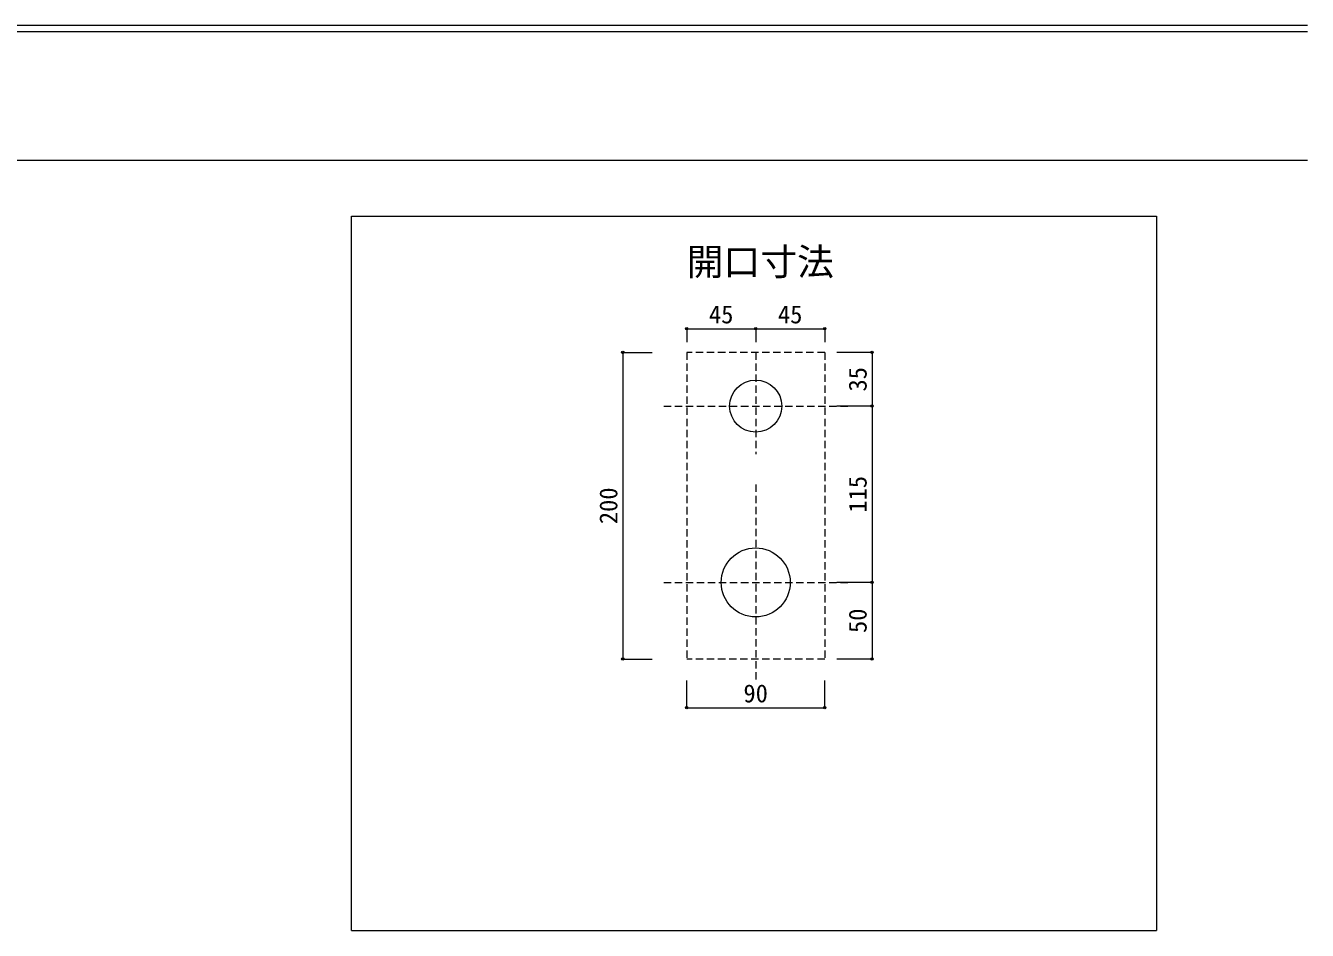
# Model space of a CAD drawing. Units: millimetres, scale not verified. Extents: x -802 to 810, y -550 to 540.
# Drawn here: x -34 to 802, y -78 to 512 of the extents above; entities that cross this region are included whole.
import ezdxf
from ezdxf.enums import TextEntityAlignment as Align

# ---------------------------------------------------------------- set-up
doc = ezdxf.new("R2010")
doc.units = ezdxf.units.MM
doc.header["$LTSCALE"] = 4
doc.header["$PDMODE"] = 32
doc.header["$PDSIZE"] = 1.6
doc.linetypes.add('DASHED1', pattern=[1.8, 1.2, -0.6])
doc.layers.add('F-0', color=7, linetype='Continuous', lineweight=15)
doc.styles.add('ＭＳ ゴシック', font='')
doc.styles.get('ＭＳ ゴシック').set_extended_font_data('MS Gothic')

msp = doc.modelspace()

# ---------------------------------------------------------------- linework, layer by layer
at = {"layer": 'F-0'}
for p, q in [((801.627, 512.029), (-801.669, 512.029)), ((801.627, 508.029), (-801.669, 508.029)), ((801.627, 424.029), (-801.669, 424.029)), ((396.849, 314.316), (441.849, 314.316)), ((396.849, 314.316), (396.849, 305.561)), ((441.849, 314.316), (441.849, 305.561)), ((441.849, 314.316), (486.849, 314.316)), ((486.849, 314.316), (486.849, 305.561)), ((355.168, 298.863), (355.168, 98.863)), ((355.168, 298.863), (374.263, 298.863)), ((517.728, 298.863), (494.837, 298.863)), ((517.728, 298.863), (517.728, 263.863)), ((517.728, 263.863), (494.837, 263.863)), ((517.728, 263.863), (517.728, 148.863)), ((517.728, 148.863), (494.837, 148.863)), ((517.728, 148.863), (517.728, 98.863)), ((355.168, 98.863), (374.263, 98.863)), ((517.728, 98.863), (494.837, 98.863)), ((396.849, 67.097), (396.849, 84.857)), ((486.849, 67.097), (486.849, 84.857)), ((396.849, 67.097), (486.849, 67.097)), ((178.231, -78.094), (703.178, -78.094))]:
    msp.add_line(p, q, dxfattribs=at)
at = {"layer": 'F-0', "linetype": 'DASHED1'}
for p, q in [((486.849, 298.863), (396.849, 298.863)), ((396.849, 298.863), (396.849, 98.863)), ((441.849, 298.861), (441.849, 232.536)), ((381.849, 263.863), (501.849, 263.863)), ((441.849, 212.636), (441.849, 85.117)), ((381.849, 148.863), (501.849, 148.863))]:
    msp.add_line(p, q, dxfattribs=at)
at = {"layer": 'F-0'}
msp.add_lwpolyline([(178.231, -78.094), (178.231, 387.801), (703.178, 387.801), (703.178, -78.094)], dxfattribs=at)
at = {"layer": 'F-0', "linetype": 'DASHED1'}
msp.add_lwpolyline([(486.849, 298.863), (486.849, 98.863), (396.849, 98.863)], dxfattribs=at)
at = {"layer": 'F-0'}
for centre, radius in [((441.849, 263.863), 17), ((441.849, 148.863), 22.5)]:
    msp.add_circle(centre, radius, dxfattribs=at)
for p in [(396.849, 314.316), (441.849, 314.316), (486.849, 314.316), (355.168, 298.863), (517.728, 298.863), (517.728, 263.863), (517.728, 148.863), (355.168, 98.863), (517.728, 98.863), (396.849, 67.097), (486.849, 67.097)]:
    msp.add_point(p, dxfattribs=at)

# ---------------------------------------------------------------- texts
at = {"layer": 'F-0', "style": 'ＭＳ ゴシック'}
for s, height, p in [('開口寸法', 17.6, (396.82, 343.915)), ('45', 11.73, (411.349, 314.316)), ('45', 11.73, (456.349, 314.316)), ('90', 11.73, (433.849, 67.097))]:
    msp.add_text(s, height=height, dxfattribs=at).set_placement(p, align=Align.BOTTOM_LEFT)
for s, p in [('35', (517.728, 273.363)), ('115', (517.728, 194.363)), ('200', (355.168, 186.863)), ('50', (517.728, 115.863))]:
    msp.add_text(s, height=11.73, rotation=90, dxfattribs=at).set_placement(p, align=Align.BOTTOM_LEFT)

doc.saveas('drawing.dxf')
